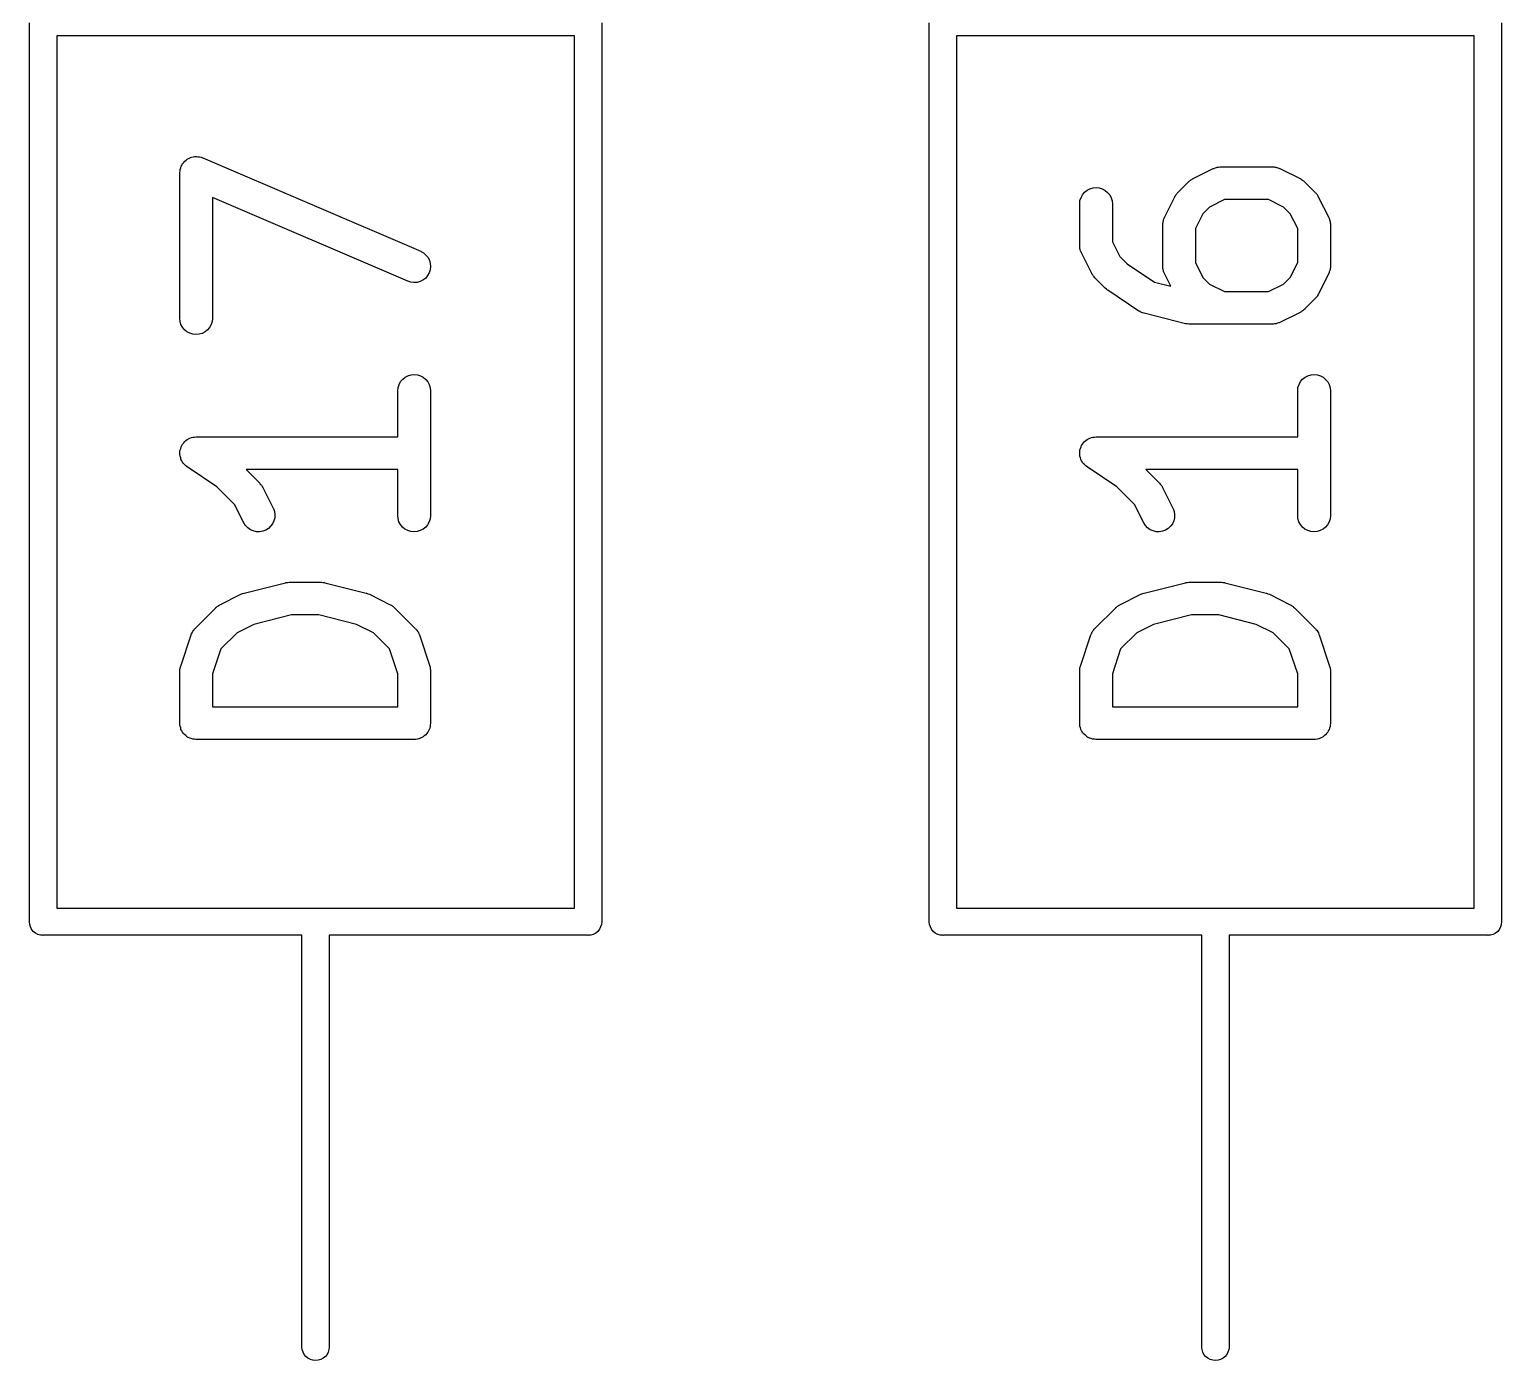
# Model space of a CAD drawing. Extents: x 99 to 194, y -157 to -33.
# Drawn here: x 148.56 to 153.96, y -59.36 to -54.48 of the extents above; entities that cross this region are included whole.
import ezdxf

# ---------------------------------------------------------------- set-up
doc = ezdxf.new("R2010")
doc.units = 0
doc.layers.add('BLACK', color=7, linetype='CONTINUOUS')

msp = doc.modelspace()

# ---------------------------------------------------------------- linework, layer by layer
at = {"layer": 'BLACK', "linetype": 'CONTINUOUS'}
for p, q in [((148.556, -57.7505), (148.556, -54.4554)), ((148.656, -54.503), (148.656, -57.703)), ((150.556, -54.503), (148.656, -54.503)), ((150.556, -57.703), (150.556, -54.503)), ((150.656, -54.4554), (150.656, -57.7506)), ((151.858, -57.7505), (151.858, -54.4554)), ((151.958, -54.503), (151.958, -57.703)), ((153.858, -54.503), (151.958, -54.503)), ((153.858, -57.703), (153.858, -54.503)), ((153.958, -54.4554), (153.958, -57.7506)), ((149.109, -54.9925), (149.111, -54.9871)), ((149.111, -54.9871), (149.113, -54.9817)), ((149.113, -54.9814), (149.116, -54.9764)), ((149.113, -54.9816), (149.113, -54.9814)), ((149.113, -54.9817), (149.113, -54.9816)), ((149.116, -54.9764), (149.118, -54.9715)), ((149.118, -54.9715), (149.119, -54.9713)), ((149.119, -54.9711), (149.122, -54.9668)), ((149.119, -54.9713), (149.119, -54.9711)), ((149.122, -54.9668), (149.126, -54.9625)), ((149.126, -54.9622), (149.131, -54.9587)), ((149.126, -54.9624), (149.126, -54.9622)), ((149.126, -54.9625), (149.126, -54.9624)), ((149.131, -54.9587), (149.135, -54.9552)), ((149.135, -54.9549), (149.14, -54.9524)), ((149.135, -54.9551), (149.135, -54.9549)), ((149.135, -54.9552), (149.135, -54.9551)), ((149.14, -54.9524), (149.145, -54.9497)), ((149.145, -54.9497), (149.146, -54.9497)), ((149.146, -54.9496), (149.151, -54.948)), ((149.146, -54.9497), (149.146, -54.9496)), ((149.151, -54.948), (149.157, -54.9464)), ((149.157, -54.9464), (149.163, -54.9459)), ((149.157, -54.9464), (149.157, -54.9464)), ((149.157, -54.9464), (149.157, -54.9464)), ((149.163, -54.9459), (149.168, -54.9454)), ((149.168, -54.9454), (149.169, -54.9454)), ((149.169, -54.9454), (149.169, -54.9454)), ((149.169, -54.9454), (149.174, -54.946)), ((149.174, -54.946), (149.18, -54.9466)), ((149.18, -54.9466), (149.18, -54.9467)), ((149.18, -54.9467), (149.18, -54.9467)), ((149.18, -54.9467), (149.186, -54.9484)), ((149.186, -54.9484), (149.191, -54.9501)), ((149.191, -54.9501), (149.191, -54.9502)), ((149.191, -54.9502), (149.192, -54.9502)), ((149.192, -54.9502), (149.992, -55.2931)), ((152.824, -55.0279), (152.9, -54.9898)), ((152.9, -54.9898), (152.901, -54.9894)), ((152.901, -54.9894), (152.903, -54.9888)), ((152.903, -54.9888), (152.904, -54.988)), ((152.904, -54.988), (152.908, -54.9868)), ((152.908, -54.9868), (152.912, -54.9854)), ((152.912, -54.9854), (152.914, -54.9851)), ((152.914, -54.9851), (152.915, -54.9846)), ((152.915, -54.9846), (152.919, -54.9842)), ((152.919, -54.9842), (152.924, -54.9836)), ((152.924, -54.9836), (152.925, -54.9836)), ((152.925, -54.9836), (152.927, -54.9835)), ((152.927, -54.9835), (153.118, -54.9835)), ((153.118, -54.9835), (153.12, -54.9837)), ((153.118, -54.9835), (153.118, -54.9835)), ((153.12, -54.9837), (153.122, -54.9836)), ((153.122, -54.9836), (153.126, -54.9843)), ((153.126, -54.9843), (153.13, -54.9848)), ((153.13, -54.9848), (153.132, -54.9853)), ((153.132, -54.9853), (153.133, -54.9856)), ((153.133, -54.9856), (153.137, -54.9871)), ((153.137, -54.9871), (153.141, -54.9883)), ((153.141, -54.9883), (153.143, -54.9892)), ((153.143, -54.9892), (153.144, -54.9898)), ((153.144, -54.9898), (153.221, -55.0279)), ((149.108, -55.0041), (149.109, -54.9986)), ((149.108, -55.0043), (149.108, -55.0041)), ((149.108, -55.0045), (149.108, -55.0043)), ((149.108, -55.0054), (149.108, -55.0045)), ((149.108, -55.5387), (149.108, -55.0054)), ((149.109, -54.9927), (149.109, -54.9925)), ((149.109, -54.9929), (149.109, -54.9927)), ((149.109, -54.9986), (149.109, -54.9929)), ((152.77, -55.0772), (152.808, -55.0391)), ((152.808, -55.0391), (152.809, -55.0386)), ((152.809, -55.0386), (152.812, -55.0364)), ((152.812, -55.0364), (152.814, -55.0341)), ((152.814, -55.0341), (152.816, -55.0328)), ((152.816, -55.0328), (152.818, -55.0312)), ((152.818, -55.0312), (152.821, -55.0297)), ((152.821, -55.0297), (152.824, -55.0279)), ((153.221, -55.0279), (153.221, -55.0283)), ((153.221, -55.0283), (153.224, -55.0301)), ((153.224, -55.0301), (153.227, -55.0317)), ((153.227, -55.0317), (153.229, -55.0333)), ((153.229, -55.0333), (153.231, -55.0347)), ((153.231, -55.0347), (153.234, -55.037)), ((153.234, -55.037), (153.236, -55.0391)), ((153.236, -55.0391), (153.274, -55.0772)), ((149.944, -55.4034), (149.228, -55.0964)), ((149.228, -55.0964), (149.228, -55.5387)), ((152.411, -55.1072), (152.415, -55.096)), ((152.415, -55.096), (152.42, -55.0858)), ((152.42, -55.0858), (152.428, -55.0768)), ((152.428, -55.0768), (152.437, -55.0695)), ((152.437, -55.0695), (152.447, -55.064)), ((152.447, -55.064), (152.459, -55.0607)), ((152.459, -55.0607), (152.47, -55.0597)), ((152.47, -55.0597), (152.482, -55.0609)), ((152.482, -55.0609), (152.493, -55.0644)), ((152.493, -55.0644), (152.503, -55.0699)), ((152.503, -55.0699), (152.512, -55.0774)), ((152.512, -55.0774), (152.52, -55.0865)), ((152.52, -55.0865), (152.525, -55.0968)), ((152.525, -55.0968), (152.529, -55.108)), ((152.721, -55.169), (152.759, -55.0928)), ((152.759, -55.0921), (152.761, -55.0893)), ((152.759, -55.0928), (152.759, -55.0921)), ((152.761, -55.0893), (152.763, -55.0863)), ((152.763, -55.0863), (152.764, -55.0844)), ((152.764, -55.0844), (152.766, -55.0823)), ((152.766, -55.0823), (152.768, -55.0798)), ((152.768, -55.0798), (152.77, -55.0772)), ((153.274, -55.0772), (153.275, -55.0778)), ((153.275, -55.0778), (153.277, -55.0805)), ((153.277, -55.0805), (153.279, -55.0829)), ((153.279, -55.0829), (153.281, -55.085)), ((153.281, -55.085), (153.282, -55.087)), ((153.282, -55.087), (153.284, -55.09)), ((153.284, -55.09), (153.285, -55.0928)), ((153.285, -55.0928), (153.324, -55.169)), ((152.41, -55.1188), (152.411, -55.1072)), ((152.41, -55.1197), (152.41, -55.1188)), ((152.41, -55.272), (152.41, -55.1197)), ((152.529, -55.108), (152.53, -55.1197)), ((152.53, -55.1197), (152.53, -55.2579)), ((152.886, -55.1309), (152.862, -55.1552)), ((152.941, -55.1035), (152.886, -55.1309)), ((153.103, -55.1035), (152.941, -55.1035)), ((153.158, -55.1309), (153.103, -55.1035)), ((153.182, -55.1552), (153.158, -55.1309)), ((152.715, -55.1915), (152.716, -55.1875)), ((152.715, -55.1933), (152.715, -55.1915)), ((152.715, -55.195), (152.715, -55.1933)), ((152.715, -55.1959), (152.715, -55.195)), ((152.715, -55.3482), (152.715, -55.1959)), ((152.716, -55.1834), (152.717, -55.1817)), ((152.716, -55.1875), (152.716, -55.1834)), ((152.717, -55.18), (152.718, -55.1761)), ((152.717, -55.1817), (152.717, -55.18)), ((152.718, -55.1761), (152.72, -55.1722)), ((152.72, -55.1707), (152.721, -55.169)), ((152.72, -55.1722), (152.72, -55.1707)), ((152.862, -55.1552), (152.835, -55.21)), ((153.21, -55.21), (153.182, -55.1552)), ((153.324, -55.169), (153.324, -55.1698)), ((153.324, -55.1698), (153.325, -55.1714)), ((153.325, -55.1714), (153.325, -55.173)), ((153.325, -55.173), (153.327, -55.1769)), ((153.327, -55.1769), (153.328, -55.1808)), ((153.328, -55.1808), (153.328, -55.1825)), ((153.328, -55.1825), (153.329, -55.1842)), ((153.329, -55.1842), (153.329, -55.1883)), ((153.329, -55.1883), (153.33, -55.1923)), ((153.33, -55.1923), (153.33, -55.1941)), ((153.33, -55.1941), (153.33, -55.1959)), ((153.33, -55.1959), (153.33, -55.3482)), ((152.53, -55.2579), (152.557, -55.3127)), ((152.835, -55.21), (152.835, -55.3341)), ((153.21, -55.3341), (153.21, -55.21)), ((149.992, -55.2931), (149.992, -55.2934)), ((149.992, -55.2934), (150.002, -55.2992)), ((150.002, -55.2992), (150.011, -55.3069)), ((150.011, -55.3069), (150.019, -55.3161)), ((150.019, -55.3161), (150.024, -55.3265)), ((152.41, -55.2738), (152.41, -55.272)), ((152.41, -55.2756), (152.41, -55.2738)), ((152.411, -55.2796), (152.41, -55.2756)), ((152.411, -55.2837), (152.411, -55.2796)), ((152.412, -55.2854), (152.411, -55.2837)), ((152.412, -55.2871), (152.412, -55.2854)), ((152.413, -55.291), (152.412, -55.2871)), ((152.414, -55.2949), (152.413, -55.291)), ((152.415, -55.2965), (152.414, -55.2949)), ((152.416, -55.2981), (152.415, -55.2965)), ((152.416, -55.2989), (152.416, -55.2981)), ((152.454, -55.3751), (152.416, -55.2989)), ((152.557, -55.3127), (152.584, -55.3397)), ((150.027, -55.3611), (150.023, -55.3723)), ((150.024, -55.3265), (150.027, -55.3378)), ((150.027, -55.3378), (150.028, -55.3495)), ((150.028, -55.3495), (150.027, -55.3611)), ((152.584, -55.3397), (152.685, -55.4068)), ((152.715, -55.35), (152.715, -55.3482)), ((152.715, -55.3518), (152.715, -55.35)), ((152.715, -55.3558), (152.715, -55.3518)), ((152.716, -55.3599), (152.715, -55.3558)), ((152.716, -55.3616), (152.716, -55.3599)), ((152.717, -55.3633), (152.716, -55.3616)), ((152.718, -55.3672), (152.717, -55.3633)), ((152.719, -55.3711), (152.718, -55.3672)), ((152.835, -55.3341), (152.862, -55.3889)), ((153.182, -55.3889), (153.21, -55.3341)), ((153.326, -55.368), (153.325, -55.3719)), ((153.328, -55.3641), (153.326, -55.368)), ((153.329, -55.3607), (153.328, -55.3624)), ((153.328, -55.3624), (153.328, -55.3641)), ((153.33, -55.3526), (153.329, -55.3566)), ((153.329, -55.3566), (153.329, -55.3607)), ((153.33, -55.3482), (153.33, -55.3491)), ((153.33, -55.3491), (153.33, -55.3508)), ((153.33, -55.3508), (153.33, -55.3526)), ((149.955, -55.4069), (149.944, -55.4034)), ((149.967, -55.4082), (149.955, -55.4069)), ((149.979, -55.4073), (149.967, -55.4082)), ((149.99, -55.404), (149.979, -55.4073)), ((150, -55.3987), (149.99, -55.404)), ((150.01, -55.3914), (150, -55.3987)), ((150.017, -55.3825), (150.01, -55.3914)), ((150.023, -55.3723), (150.017, -55.3825)), ((152.456, -55.3779), (152.454, -55.3751)), ((152.458, -55.3809), (152.456, -55.3779)), ((152.459, -55.3829), (152.458, -55.3809)), ((152.461, -55.385), (152.459, -55.3829)), ((152.463, -55.3874), (152.461, -55.385)), ((152.465, -55.3901), (152.463, -55.3874)), ((152.466, -55.3907), (152.465, -55.3901)), ((152.504, -55.4288), (152.466, -55.3907)), ((152.685, -55.4068), (152.744, -55.4217)), ((152.72, -55.3727), (152.719, -55.3711)), ((152.721, -55.3743), (152.72, -55.3727)), ((152.721, -55.3751), (152.721, -55.3743)), ((152.744, -55.4217), (152.721, -55.3751)), ((152.862, -55.3889), (152.886, -55.4132)), ((152.886, -55.4132), (152.941, -55.4406)), ((153.103, -55.4406), (153.158, -55.4132)), ((153.158, -55.4132), (153.182, -55.3889)), ((153.324, -55.3751), (153.285, -55.4513)), ((153.325, -55.3719), (153.324, -55.3734)), ((153.324, -55.3734), (153.324, -55.3751)), ((152.508, -55.4322), (152.504, -55.4288)), ((152.512, -55.4358), (152.508, -55.4322)), ((152.513, -55.4363), (152.512, -55.4358)), ((152.627, -55.5124), (152.513, -55.4363)), ((152.941, -55.4406), (153.103, -55.4406)), ((153.274, -55.4669), (153.236, -55.5049)), ((153.276, -55.4643), (153.274, -55.4669)), ((153.279, -55.4618), (153.276, -55.4643)), ((153.28, -55.4597), (153.279, -55.4618)), ((153.282, -55.4578), (153.28, -55.4597)), ((153.283, -55.4548), (153.282, -55.4578)), ((153.285, -55.452), (153.283, -55.4548)), ((153.285, -55.4513), (153.285, -55.452)), ((152.631, -55.5143), (152.627, -55.5124)), ((152.634, -55.5164), (152.631, -55.5143)), ((152.636, -55.5171), (152.634, -55.5164)), ((152.637, -55.518), (152.636, -55.5171)), ((152.641, -55.5191), (152.637, -55.518)), ((152.645, -55.5205), (152.641, -55.5191)), ((152.646, -55.5207), (152.645, -55.5205)), ((152.798, -55.5588), (152.646, -55.5207)), ((153.221, -55.5162), (153.144, -55.5543)), ((153.223, -55.5144), (153.221, -55.5162)), ((153.226, -55.5128), (153.223, -55.5144)), ((153.228, -55.5113), (153.226, -55.5128)), ((153.23, -55.51), (153.228, -55.5113)), ((153.233, -55.5076), (153.23, -55.51)), ((153.236, -55.5055), (153.233, -55.5076)), ((153.236, -55.5049), (153.236, -55.5055)), ((149.109, -55.5504), (149.108, -55.5387)), ((149.112, -55.5616), (149.109, -55.5504)), ((149.118, -55.5719), (149.112, -55.5616)), ((149.125, -55.581), (149.118, -55.5719)), ((149.134, -55.5885), (149.125, -55.581)), ((149.21, -55.5816), (149.201, -55.5889)), ((149.217, -55.5726), (149.21, -55.5816)), ((149.223, -55.5624), (149.217, -55.5726)), ((149.227, -55.5512), (149.223, -55.5624)), ((149.228, -55.5396), (149.227, -55.5512)), ((149.228, -55.5387), (149.228, -55.5396)), ((152.799, -55.559), (152.798, -55.5588)), ((152.8, -55.5593), (152.799, -55.559)), ((152.805, -55.5598), (152.8, -55.5593)), ((152.81, -55.5605), (152.805, -55.5598)), ((152.811, -55.5605), (152.81, -55.5605)), ((152.812, -55.5606), (152.811, -55.5605)), ((152.813, -55.5606), (152.812, -55.5606)), ((153.118, -55.5606), (152.813, -55.5606)), ((153.119, -55.5604), (153.118, -55.5606)), ((153.121, -55.5605), (153.119, -55.5604)), ((153.125, -55.5599), (153.121, -55.5605)), ((153.129, -55.5595), (153.125, -55.5599)), ((153.131, -55.559), (153.129, -55.5595)), ((153.133, -55.5587), (153.131, -55.559)), ((153.136, -55.5573), (153.133, -55.5587)), ((153.14, -55.5561), (153.136, -55.5573)), ((153.142, -55.5553), (153.14, -55.5561)), ((153.144, -55.5547), (153.142, -55.5553)), ((153.144, -55.5543), (153.144, -55.5547)), ((149.145, -55.594), (149.134, -55.5885)), ((149.156, -55.5975), (149.145, -55.594)), ((149.167, -55.5987), (149.156, -55.5975)), ((149.179, -55.5977), (149.167, -55.5987)), ((149.19, -55.5943), (149.179, -55.5977)), ((149.201, -55.5889), (149.19, -55.5943)), ((149.945, -55.7497), (149.957, -55.7464)), ((149.957, -55.7464), (149.968, -55.7454)), ((149.968, -55.7454), (149.98, -55.7466)), ((149.98, -55.7466), (149.991, -55.7501)), ((153.247, -55.7497), (153.259, -55.7464)), ((153.259, -55.7464), (153.27, -55.7454)), ((153.27, -55.7454), (153.282, -55.7466)), ((153.282, -55.7466), (153.293, -55.7501)), ((149.908, -55.8045), (149.909, -55.7929)), ((149.909, -55.7929), (149.913, -55.7817)), ((149.913, -55.7817), (149.918, -55.7715)), ((149.918, -55.7715), (149.926, -55.7625)), ((149.926, -55.7625), (149.935, -55.7552)), ((149.935, -55.7552), (149.945, -55.7497)), ((149.991, -55.7501), (150.001, -55.7556)), ((150.001, -55.7556), (150.01, -55.7631)), ((150.01, -55.7631), (150.018, -55.7722)), ((150.018, -55.7722), (150.023, -55.7825)), ((150.023, -55.7825), (150.027, -55.7937)), ((150.027, -55.7937), (150.028, -55.8054)), ((153.21, -55.8045), (153.211, -55.7929)), ((153.211, -55.7929), (153.215, -55.7817)), ((153.215, -55.7817), (153.22, -55.7715)), ((153.22, -55.7715), (153.228, -55.7625)), ((153.228, -55.7625), (153.237, -55.7552)), ((153.237, -55.7552), (153.247, -55.7497)), ((153.293, -55.7501), (153.303, -55.7556)), ((153.303, -55.7556), (153.312, -55.7631)), ((153.312, -55.7631), (153.32, -55.7722)), ((153.32, -55.7722), (153.325, -55.7825)), ((153.325, -55.7825), (153.329, -55.7937)), ((153.329, -55.7937), (153.33, -55.8054)), ((149.908, -55.8054), (149.908, -55.8045)), ((149.908, -55.974), (149.908, -55.8054)), ((150.028, -55.8054), (150.028, -56.2625)), ((153.21, -55.8054), (153.21, -55.8045)), ((153.21, -55.974), (153.21, -55.8054)), ((153.33, -55.8054), (153.33, -56.2625)), ((149.109, -56.0218), (149.111, -56.0168)), ((149.111, -56.0168), (149.113, -56.0107)), ((149.113, -56.0106), (149.115, -56.0056)), ((149.113, -56.0107), (149.113, -56.0106)), ((149.113, -56.0107), (149.113, -56.0107)), ((149.115, -56.0056), (149.118, -56.0004)), ((149.118, -56.0003), (149.122, -55.9956)), ((149.118, -56.0004), (149.118, -56.0003)), ((149.118, -56.0004), (149.118, -56.0004)), ((149.122, -55.9956), (149.126, -55.9914)), ((149.126, -55.9913), (149.13, -55.9875)), ((149.126, -55.9914), (149.126, -55.9913)), ((149.126, -55.9913), (149.126, -55.9913)), ((149.13, -55.9875), (149.135, -55.984)), ((149.135, -55.9839), (149.14, -55.9811)), ((149.135, -55.984), (149.135, -55.9839)), ((149.135, -55.984), (149.135, -55.984)), ((149.14, -55.9811), (149.145, -55.9785)), ((149.145, -55.9784), (149.151, -55.9768)), ((149.145, -55.9785), (149.145, -55.9784)), ((149.145, -55.9785), (149.145, -55.9785)), ((149.151, -55.9768), (149.156, -55.9751)), ((149.156, -55.9751), (149.162, -55.9746)), ((149.156, -55.9751), (149.156, -55.9751)), ((149.156, -55.9751), (149.156, -55.9751)), ((149.162, -55.9746), (149.168, -55.974)), ((149.168, -55.974), (149.908, -55.974)), ((152.411, -56.0218), (152.413, -56.0168)), ((152.413, -56.0168), (152.415, -56.0107)), ((152.415, -56.0106), (152.417, -56.0056)), ((152.415, -56.0107), (152.415, -56.0106)), ((152.415, -56.0107), (152.415, -56.0107)), ((152.417, -56.0056), (152.42, -56.0004)), ((152.42, -56.0003), (152.424, -55.9956)), ((152.42, -56.0004), (152.42, -56.0003)), ((152.42, -56.0004), (152.42, -56.0004)), ((152.424, -55.9956), (152.428, -55.9914)), ((152.428, -55.9913), (152.432, -55.9875)), ((152.428, -55.9914), (152.428, -55.9913)), ((152.428, -55.9913), (152.428, -55.9913)), ((152.432, -55.9875), (152.437, -55.984)), ((152.437, -55.9839), (152.442, -55.9811)), ((152.437, -55.984), (152.437, -55.9839)), ((152.437, -55.984), (152.437, -55.984)), ((152.442, -55.9811), (152.447, -55.9785)), ((152.447, -55.9784), (152.453, -55.9768)), ((152.447, -55.9785), (152.447, -55.9784)), ((152.447, -55.9785), (152.447, -55.9785)), ((152.453, -55.9768), (152.458, -55.9751)), ((152.458, -55.9751), (152.464, -55.9746)), ((152.458, -55.9751), (152.458, -55.9751)), ((152.458, -55.9751), (152.458, -55.9751)), ((152.464, -55.9746), (152.47, -55.974)), ((152.47, -55.974), (153.21, -55.974)), ((149.108, -56.0281), (149.109, -56.0219)), ((149.108, -56.0334), (149.108, -56.0281)), ((149.108, -56.0335), (149.108, -56.0334)), ((149.108, -56.0393), (149.108, -56.0335)), ((149.108, -56.0335), (149.108, -56.0335)), ((149.109, -56.0451), (149.108, -56.0393)), ((149.109, -56.0219), (149.109, -56.0218)), ((149.109, -56.0218), (149.109, -56.0218)), ((149.109, -56.0452), (149.109, -56.0451)), ((149.111, -56.0506), (149.109, -56.0452)), ((149.109, -56.0452), (149.109, -56.0452)), ((149.112, -56.0563), (149.111, -56.0506)), ((149.112, -56.0564), (149.112, -56.0563)), ((149.115, -56.0615), (149.112, -56.0564)), ((149.112, -56.0564), (149.112, -56.0564)), ((149.118, -56.0667), (149.115, -56.0615)), ((149.118, -56.0668), (149.118, -56.0667)), ((149.121, -56.0713), (149.118, -56.0668)), ((149.118, -56.0668), (149.118, -56.0668)), ((149.125, -56.0759), (149.121, -56.0713)), ((152.41, -56.0281), (152.411, -56.0219)), ((152.41, -56.0334), (152.41, -56.0281)), ((152.41, -56.0335), (152.41, -56.0334)), ((152.41, -56.0393), (152.41, -56.0335)), ((152.41, -56.0335), (152.41, -56.0335)), ((152.411, -56.0451), (152.41, -56.0393)), ((152.411, -56.0219), (152.411, -56.0218)), ((152.411, -56.0218), (152.411, -56.0218)), ((152.411, -56.0452), (152.411, -56.0451)), ((152.413, -56.0506), (152.411, -56.0452)), ((152.411, -56.0452), (152.411, -56.0452)), ((152.414, -56.0563), (152.413, -56.0506)), ((152.414, -56.0564), (152.414, -56.0563)), ((152.417, -56.0615), (152.414, -56.0564)), ((152.414, -56.0564), (152.414, -56.0564)), ((152.42, -56.0667), (152.417, -56.0615)), ((152.42, -56.0668), (152.42, -56.0667)), ((152.423, -56.0713), (152.42, -56.0668)), ((152.42, -56.0668), (152.42, -56.0668)), ((152.427, -56.0759), (152.423, -56.0713)), ((149.13, -56.0798), (149.125, -56.0759)), ((149.125, -56.0759), (149.125, -56.0759)), ((149.125, -56.0759), (149.125, -56.0759)), ((149.134, -56.0834), (149.13, -56.0798)), ((149.134, -56.0835), (149.134, -56.0834)), ((149.135, -56.0839), (149.134, -56.0835)), ((149.134, -56.0835), (149.134, -56.0835)), ((149.134, -56.0835), (149.134, -56.0835)), ((149.244, -56.1568), (149.135, -56.0839)), ((149.908, -56.094), (149.351, -56.094)), ((149.351, -56.094), (149.401, -56.1439)), ((149.908, -56.2625), (149.908, -56.094)), ((152.432, -56.0798), (152.427, -56.0759)), ((152.427, -56.0759), (152.427, -56.0759)), ((152.427, -56.0759), (152.427, -56.0759)), ((152.436, -56.0834), (152.432, -56.0798)), ((152.436, -56.0835), (152.436, -56.0834)), ((152.437, -56.0839), (152.436, -56.0835)), ((152.436, -56.0835), (152.436, -56.0835)), ((152.436, -56.0835), (152.436, -56.0835)), ((152.546, -56.1568), (152.437, -56.0839)), ((153.21, -56.094), (152.653, -56.094)), ((152.653, -56.094), (152.703, -56.1439)), ((153.21, -56.2625), (153.21, -56.094)), ((149.309, -56.2219), (149.244, -56.1568)), ((149.401, -56.1439), (149.401, -56.1445)), ((149.401, -56.1445), (149.403, -56.1471)), ((149.403, -56.1471), (149.406, -56.1496)), ((149.406, -56.1496), (149.407, -56.1517)), ((149.407, -56.1517), (149.409, -56.1537)), ((149.409, -56.1537), (149.41, -56.1567)), ((149.41, -56.1567), (149.412, -56.1595)), ((149.412, -56.1595), (149.45, -56.2357)), ((152.611, -56.2219), (152.546, -56.1568)), ((152.703, -56.1439), (152.703, -56.1445)), ((152.703, -56.1445), (152.705, -56.1471)), ((152.705, -56.1471), (152.708, -56.1496)), ((152.708, -56.1496), (152.709, -56.1517)), ((152.709, -56.1517), (152.711, -56.1537)), ((152.711, -56.1537), (152.712, -56.1567)), ((152.712, -56.1567), (152.714, -56.1595)), ((152.714, -56.1595), (152.752, -56.2357)), ((149.343, -56.2894), (149.309, -56.2219)), ((152.645, -56.2894), (152.611, -56.2219)), ((149.453, -56.2821), (149.448, -56.2927)), ((149.45, -56.2357), (149.451, -56.2364)), ((149.451, -56.2364), (149.455, -56.2474)), ((149.456, -56.2707), (149.453, -56.2821)), ((149.455, -56.2474), (149.456, -56.259)), ((149.456, -56.259), (149.456, -56.2707)), ((149.909, -56.2742), (149.908, -56.2625)), ((149.912, -56.2854), (149.909, -56.2742)), ((149.918, -56.2957), (149.912, -56.2854)), ((150.023, -56.2862), (150.017, -56.2964)), ((150.027, -56.275), (150.023, -56.2862)), ((150.028, -56.2634), (150.027, -56.275)), ((150.028, -56.2625), (150.028, -56.2634)), ((152.755, -56.2821), (152.75, -56.2927)), ((152.752, -56.2357), (152.753, -56.2364)), ((152.753, -56.2364), (152.757, -56.2474)), ((152.758, -56.2707), (152.755, -56.2821)), ((152.757, -56.2474), (152.758, -56.259)), ((152.758, -56.259), (152.758, -56.2707)), ((153.211, -56.2742), (153.21, -56.2625)), ((153.214, -56.2854), (153.211, -56.2742)), ((153.22, -56.2957), (153.214, -56.2854)), ((153.325, -56.2862), (153.319, -56.2964)), ((153.329, -56.275), (153.325, -56.2862)), ((153.33, -56.2634), (153.329, -56.275)), ((153.33, -56.2625), (153.33, -56.2634)), ((149.349, -56.2993), (149.343, -56.2894)), ((149.357, -56.3078), (149.349, -56.2993)), ((149.367, -56.3146), (149.357, -56.3078)), ((149.377, -56.3194), (149.367, -56.3146)), ((149.389, -56.322), (149.377, -56.3194)), ((149.4, -56.3224), (149.389, -56.322)), ((149.412, -56.3205), (149.4, -56.3224)), ((149.423, -56.3164), (149.412, -56.3205)), ((149.433, -56.3102), (149.423, -56.3164)), ((149.441, -56.3022), (149.433, -56.3102)), ((149.448, -56.2927), (149.441, -56.3022)), ((149.925, -56.3048), (149.918, -56.2957)), ((149.934, -56.3123), (149.925, -56.3048)), ((149.945, -56.3178), (149.934, -56.3123)), ((149.956, -56.3213), (149.945, -56.3178)), ((149.967, -56.3225), (149.956, -56.3213)), ((149.979, -56.3215), (149.967, -56.3225)), ((149.99, -56.3182), (149.979, -56.3215)), ((150.001, -56.3127), (149.99, -56.3182)), ((150.01, -56.3054), (150.001, -56.3127)), ((150.017, -56.2964), (150.01, -56.3054)), ((152.651, -56.2993), (152.645, -56.2894)), ((152.659, -56.3078), (152.651, -56.2993)), ((152.669, -56.3146), (152.659, -56.3078)), ((152.679, -56.3194), (152.669, -56.3146)), ((152.691, -56.322), (152.679, -56.3194)), ((152.702, -56.3224), (152.691, -56.322)), ((152.714, -56.3205), (152.702, -56.3224)), ((152.725, -56.3164), (152.714, -56.3205)), ((152.735, -56.3102), (152.725, -56.3164)), ((152.743, -56.3022), (152.735, -56.3102)), ((152.75, -56.2927), (152.743, -56.3022)), ((153.227, -56.3048), (153.22, -56.2957)), ((153.236, -56.3123), (153.227, -56.3048)), ((153.247, -56.3178), (153.236, -56.3123)), ((153.258, -56.3213), (153.247, -56.3178)), ((153.269, -56.3225), (153.258, -56.3213)), ((153.281, -56.3215), (153.269, -56.3225)), ((153.292, -56.3182), (153.281, -56.3215)), ((153.303, -56.3127), (153.292, -56.3182)), ((153.312, -56.3054), (153.303, -56.3127)), ((153.319, -56.2964), (153.312, -56.3054)), ((149.255, -56.5898), (149.332, -56.5517)), ((149.332, -56.5513), (149.333, -56.5512)), ((149.332, -56.5517), (149.332, -56.5513)), ((149.333, -56.5511), (149.338, -56.5493)), ((149.333, -56.5512), (149.333, -56.5511)), ((149.338, -56.5493), (149.343, -56.5473)), ((149.343, -56.5473), (149.344, -56.5473)), ((149.344, -56.5472), (149.496, -56.5091)), ((149.344, -56.5473), (149.344, -56.5472)), ((149.496, -56.5091), (149.497, -56.5089)), ((149.497, -56.5089), (149.498, -56.5087)), ((149.498, -56.5087), (149.499, -56.5084)), ((149.499, -56.5084), (149.504, -56.508)), ((149.504, -56.508), (149.509, -56.5073)), ((149.509, -56.5073), (149.51, -56.5074)), ((149.51, -56.5074), (149.511, -56.5073)), ((149.511, -56.5073), (149.625, -56.5073)), ((149.625, -56.5073), (149.626, -56.5073)), ((149.626, -56.5073), (149.627, -56.5074)), ((149.627, -56.5074), (149.628, -56.5074)), ((149.628, -56.5074), (149.633, -56.5081)), ((149.633, -56.5081), (149.638, -56.5086)), ((149.638, -56.5086), (149.639, -56.5089)), ((149.639, -56.5089), (149.64, -56.5091)), ((149.64, -56.5091), (149.792, -56.5472)), ((149.792, -56.5472), (149.793, -56.5474)), ((149.793, -56.5474), (149.793, -56.5475)), ((149.793, -56.5475), (149.793, -56.5475)), ((149.793, -56.5475), (149.798, -56.5495)), ((149.798, -56.5495), (149.804, -56.5515)), ((149.804, -56.5515), (149.804, -56.5516)), ((149.804, -56.5516), (149.804, -56.5517)), ((149.804, -56.5517), (149.88, -56.5898)), ((152.557, -56.5898), (152.634, -56.5517)), ((152.634, -56.5513), (152.635, -56.5512)), ((152.634, -56.5517), (152.634, -56.5513)), ((152.635, -56.5511), (152.64, -56.5493)), ((152.635, -56.5512), (152.635, -56.5511)), ((152.64, -56.5493), (152.645, -56.5473)), ((152.645, -56.5473), (152.646, -56.5473)), ((152.646, -56.5472), (152.798, -56.5091)), ((152.646, -56.5473), (152.646, -56.5472)), ((152.798, -56.5091), (152.799, -56.5089)), ((152.799, -56.5089), (152.8, -56.5087)), ((152.8, -56.5087), (152.801, -56.5084)), ((152.801, -56.5084), (152.806, -56.508)), ((152.806, -56.508), (152.811, -56.5073)), ((152.811, -56.5073), (152.812, -56.5074)), ((152.812, -56.5074), (152.813, -56.5073)), ((152.813, -56.5073), (152.927, -56.5073)), ((152.927, -56.5073), (152.928, -56.5073)), ((152.928, -56.5073), (152.929, -56.5074)), ((152.929, -56.5074), (152.93, -56.5074)), ((152.93, -56.5074), (152.935, -56.5081)), ((152.935, -56.5081), (152.94, -56.5086)), ((152.94, -56.5086), (152.941, -56.5089)), ((152.941, -56.5089), (152.942, -56.5091)), ((152.942, -56.5091), (153.094, -56.5472)), ((153.094, -56.5472), (153.095, -56.5474)), ((153.095, -56.5474), (153.095, -56.5475)), ((153.095, -56.5475), (153.095, -56.5475)), ((153.095, -56.5475), (153.1, -56.5495)), ((153.1, -56.5495), (153.106, -56.5515)), ((153.106, -56.5515), (153.106, -56.5516)), ((153.106, -56.5516), (153.106, -56.5517)), ((153.106, -56.5517), (153.182, -56.5898)), ((149.164, -56.6772), (149.24, -56.6011)), ((149.24, -56.6005), (149.243, -56.5984)), ((149.24, -56.6011), (149.24, -56.6005)), ((149.243, -56.5984), (149.245, -56.596)), ((149.245, -56.596), (149.248, -56.5947)), ((149.248, -56.5947), (149.25, -56.5932)), ((149.25, -56.5932), (149.253, -56.5916)), ((149.253, -56.5916), (149.255, -56.5898)), ((149.88, -56.5898), (149.881, -56.5902)), ((149.881, -56.5902), (149.884, -56.592)), ((149.884, -56.592), (149.887, -56.5936)), ((149.887, -56.5936), (149.889, -56.5952)), ((149.889, -56.5952), (149.891, -56.5966)), ((149.891, -56.5966), (149.893, -56.5989)), ((149.893, -56.5989), (149.896, -56.6011)), ((149.896, -56.6011), (149.972, -56.6772)), ((152.466, -56.6772), (152.542, -56.6011)), ((152.542, -56.6005), (152.545, -56.5984)), ((152.542, -56.6011), (152.542, -56.6005)), ((152.545, -56.5984), (152.547, -56.596)), ((152.547, -56.596), (152.55, -56.5947)), ((152.55, -56.5947), (152.552, -56.5932)), ((152.552, -56.5932), (152.555, -56.5916)), ((152.555, -56.5916), (152.557, -56.5898)), ((153.182, -56.5898), (153.183, -56.5902)), ((153.183, -56.5902), (153.186, -56.592)), ((153.186, -56.592), (153.189, -56.5936)), ((153.189, -56.5936), (153.191, -56.5952)), ((153.191, -56.5952), (153.193, -56.5966)), ((153.193, -56.5966), (153.195, -56.5989)), ((153.195, -56.5989), (153.198, -56.6011)), ((153.198, -56.6011), (153.274, -56.6772)), ((149.379, -56.662), (149.318, -56.6928)), ((149.518, -56.6273), (149.379, -56.662)), ((149.618, -56.6273), (149.518, -56.6273)), ((149.756, -56.662), (149.618, -56.6273)), ((149.818, -56.6928), (149.756, -56.662)), ((152.681, -56.662), (152.62, -56.6928)), ((152.82, -56.6273), (152.681, -56.662)), ((152.92, -56.6273), (152.82, -56.6273)), ((153.058, -56.662), (152.92, -56.6273)), ((153.12, -56.6928), (153.058, -56.662)), ((149.111, -56.815), (149.149, -56.7007)), ((149.149, -56.6999), (149.15, -56.6983)), ((149.149, -56.7007), (149.149, -56.6999)), ((149.15, -56.6983), (149.151, -56.6966)), ((149.151, -56.6966), (149.153, -56.693)), ((149.153, -56.693), (149.154, -56.6893)), ((149.154, -56.6893), (149.155, -56.6878)), ((149.155, -56.6878), (149.156, -56.6863)), ((149.156, -56.6863), (149.159, -56.6831)), ((149.159, -56.6831), (149.161, -56.6798)), ((149.161, -56.6798), (149.162, -56.6786)), ((149.162, -56.6786), (149.164, -56.6772)), ((149.318, -56.6928), (149.258, -56.7521)), ((149.877, -56.7521), (149.818, -56.6928)), ((149.972, -56.6772), (149.973, -56.6778)), ((149.973, -56.6778), (149.974, -56.6792)), ((149.974, -56.6792), (149.975, -56.6804)), ((149.975, -56.6804), (149.978, -56.6838)), ((149.978, -56.6838), (149.98, -56.687)), ((149.98, -56.687), (149.981, -56.6886)), ((149.981, -56.6886), (149.982, -56.69)), ((149.982, -56.69), (149.984, -56.6937)), ((149.984, -56.6937), (149.986, -56.6974)), ((149.986, -56.6974), (149.986, -56.6991)), ((149.986, -56.6991), (149.987, -56.7007)), ((149.987, -56.7007), (150.025, -56.815)), ((152.413, -56.815), (152.451, -56.7007)), ((152.451, -56.6999), (152.452, -56.6983)), ((152.451, -56.7007), (152.451, -56.6999)), ((152.452, -56.6983), (152.453, -56.6966)), ((152.453, -56.6966), (152.455, -56.693)), ((152.455, -56.693), (152.456, -56.6893)), ((152.456, -56.6893), (152.457, -56.6878)), ((152.457, -56.6878), (152.458, -56.6863)), ((152.458, -56.6863), (152.461, -56.6831)), ((152.461, -56.6831), (152.463, -56.6798)), ((152.463, -56.6798), (152.464, -56.6786)), ((152.464, -56.6786), (152.466, -56.6772)), ((152.62, -56.6928), (152.56, -56.7521)), ((153.179, -56.7521), (153.12, -56.6928)), ((153.274, -56.6772), (153.275, -56.6778)), ((153.275, -56.6778), (153.276, -56.6792)), ((153.276, -56.6792), (153.277, -56.6804)), ((153.277, -56.6804), (153.28, -56.6838)), ((153.28, -56.6838), (153.282, -56.687)), ((153.282, -56.687), (153.283, -56.6886)), ((153.283, -56.6886), (153.284, -56.69)), ((153.284, -56.69), (153.286, -56.6937)), ((153.286, -56.6937), (153.288, -56.6974)), ((153.288, -56.6974), (153.288, -56.6991)), ((153.288, -56.6991), (153.289, -56.7007)), ((153.289, -56.7007), (153.327, -56.815)), ((149.258, -56.7521), (149.228, -56.8437)), ((149.908, -56.8437), (149.877, -56.7521)), ((152.56, -56.7521), (152.53, -56.8437)), ((153.21, -56.8437), (153.179, -56.7521)), ((149.108, -56.8264), (149.109, -56.824)), ((149.108, -56.8298), (149.108, -56.8264)), ((149.109, -56.8215), (149.11, -56.8183)), ((149.109, -56.824), (149.109, -56.8215)), ((149.11, -56.8183), (149.111, -56.815)), ((150.025, -56.815), (150.025, -56.8158)), ((150.025, -56.8158), (150.026, -56.8191)), ((150.026, -56.8191), (150.027, -56.8223)), ((150.027, -56.8223), (150.027, -56.8248)), ((150.027, -56.8248), (150.028, -56.8272)), ((150.028, -56.8272), (150.028, -56.8306)), ((152.41, -56.8264), (152.411, -56.824)), ((152.41, -56.8298), (152.41, -56.8264)), ((152.411, -56.8215), (152.412, -56.8183)), ((152.411, -56.824), (152.411, -56.8215)), ((152.412, -56.8183), (152.413, -56.815)), ((153.327, -56.815), (153.327, -56.8158)), ((153.327, -56.8158), (153.328, -56.8191)), ((153.328, -56.8191), (153.329, -56.8223)), ((153.329, -56.8223), (153.329, -56.8248)), ((153.329, -56.8248), (153.33, -56.8272)), ((153.33, -56.8272), (153.33, -56.8306)), ((149.108, -56.8331), (149.108, -56.8298)), ((149.108, -56.834), (149.108, -56.8331)), ((149.108, -57.0244), (149.108, -56.834)), ((149.228, -56.8437), (149.228, -56.9644)), ((149.908, -56.9644), (149.908, -56.8437)), ((150.028, -56.8306), (150.028, -56.834)), ((150.028, -56.834), (150.028, -57.0244)), ((152.41, -56.8331), (152.41, -56.8298)), ((152.41, -56.834), (152.41, -56.8331)), ((152.41, -57.0244), (152.41, -56.834)), ((152.53, -56.8437), (152.53, -56.9644)), ((153.21, -56.9644), (153.21, -56.8437)), ((153.33, -56.8306), (153.33, -56.834)), ((153.33, -56.834), (153.33, -57.0244)), ((149.228, -56.9644), (149.908, -56.9644)), ((152.53, -56.9644), (153.21, -56.9644)), ((149.108, -57.03), (149.108, -57.0244)), ((149.109, -57.0357), (149.108, -57.03)), ((149.109, -57.0359), (149.109, -57.0357)), ((149.109, -57.0361), (149.109, -57.0359)), ((149.111, -57.0415), (149.109, -57.0361)), ((149.112, -57.0469), (149.111, -57.0415)), ((150.025, -57.0423), (150.023, -57.0477)), ((150.027, -57.0369), (150.025, -57.0423)), ((150.028, -57.0253), (150.027, -57.0308)), ((150.027, -57.0308), (150.027, -57.0365)), ((150.027, -57.0365), (150.027, -57.0367)), ((150.027, -57.0367), (150.027, -57.0369)), ((150.028, -57.0244), (150.028, -57.0248)), ((150.028, -57.0248), (150.028, -57.0248)), ((150.028, -57.0248), (150.028, -57.0249)), ((150.028, -57.0249), (150.028, -57.0253)), ((152.41, -57.03), (152.41, -57.0244)), ((152.411, -57.0357), (152.41, -57.03)), ((152.411, -57.0359), (152.411, -57.0357)), ((152.411, -57.0361), (152.411, -57.0359)), ((152.413, -57.0415), (152.411, -57.0361)), ((152.414, -57.0469), (152.413, -57.0415)), ((153.327, -57.0423), (153.325, -57.0477)), ((153.329, -57.0369), (153.327, -57.0423)), ((153.33, -57.0253), (153.329, -57.0308)), ((153.329, -57.0308), (153.329, -57.0365)), ((153.329, -57.0365), (153.329, -57.0367)), ((153.329, -57.0367), (153.329, -57.0369)), ((153.33, -57.0244), (153.33, -57.0248)), ((153.33, -57.0248), (153.33, -57.0248)), ((153.33, -57.0248), (153.33, -57.0249)), ((153.33, -57.0249), (153.33, -57.0253)), ((149.112, -57.0471), (149.112, -57.0469)), ((149.112, -57.0473), (149.112, -57.0471)), ((149.115, -57.0523), (149.112, -57.0473)), ((149.118, -57.0573), (149.115, -57.0523)), ((149.118, -57.0574), (149.118, -57.0573)), ((149.118, -57.0576), (149.118, -57.0574)), ((149.121, -57.062), (149.118, -57.0576)), ((149.125, -57.0664), (149.121, -57.062)), ((149.125, -57.0665), (149.125, -57.0664)), ((149.125, -57.0667), (149.125, -57.0665)), ((149.13, -57.0703), (149.125, -57.0667)), ((149.134, -57.0739), (149.13, -57.0703)), ((149.134, -57.074), (149.134, -57.0739)), ((149.134, -57.0742), (149.134, -57.074)), ((149.139, -57.0769), (149.134, -57.0742)), ((149.144, -57.0796), (149.139, -57.0769)), ((149.145, -57.0797), (149.144, -57.0796)), ((149.144, -57.0796), (149.144, -57.0796)), ((149.15, -57.0814), (149.145, -57.0797)), ((149.155, -57.0831), (149.15, -57.0814)), ((149.156, -57.0831), (149.155, -57.0831)), ((149.156, -57.0832), (149.156, -57.0831)), ((149.162, -57.0838), (149.156, -57.0832)), ((149.167, -57.0844), (149.162, -57.0838)), ((149.168, -57.0844), (149.167, -57.0844)), ((149.167, -57.0844), (149.167, -57.0844)), ((149.167, -57.0844), (149.167, -57.0844)), ((149.968, -57.0844), (149.168, -57.0844)), ((149.168, -57.0844), (149.168, -57.0844)), ((149.973, -57.0839), (149.968, -57.0844)), ((149.979, -57.0834), (149.973, -57.0839)), ((149.98, -57.0833), (149.979, -57.0833)), ((149.979, -57.0833), (149.979, -57.0834)), ((149.985, -57.0816), (149.98, -57.0833)), ((149.99, -57.0801), (149.985, -57.0816)), ((149.991, -57.08), (149.99, -57.0801)), ((149.996, -57.0773), (149.991, -57.0799)), ((149.991, -57.0799), (149.991, -57.08)), ((150.001, -57.0746), (149.996, -57.0773)), ((150.005, -57.0709), (150.001, -57.0744)), ((150.001, -57.0744), (150.001, -57.0745)), ((150.001, -57.0745), (150.001, -57.0746)), ((150.01, -57.0673), (150.005, -57.0709)), ((150.014, -57.0627), (150.01, -57.067)), ((150.01, -57.067), (150.01, -57.0671)), ((150.01, -57.0671), (150.01, -57.0673)), ((150.017, -57.0583), (150.014, -57.0627)), ((150.018, -57.0581), (150.017, -57.0583)), ((150.02, -57.053), (150.018, -57.058)), ((150.018, -57.058), (150.018, -57.0581)), ((150.023, -57.0481), (150.02, -57.053)), ((150.023, -57.0477), (150.023, -57.0479)), ((150.023, -57.0479), (150.023, -57.0481)), ((152.414, -57.0471), (152.414, -57.0469)), ((152.414, -57.0473), (152.414, -57.0471)), ((152.417, -57.0523), (152.414, -57.0473)), ((152.42, -57.0573), (152.417, -57.0523)), ((152.42, -57.0574), (152.42, -57.0573)), ((152.42, -57.0576), (152.42, -57.0574)), ((152.423, -57.062), (152.42, -57.0576)), ((152.427, -57.0664), (152.423, -57.062)), ((152.427, -57.0665), (152.427, -57.0664)), ((152.427, -57.0667), (152.427, -57.0665)), ((152.432, -57.0703), (152.427, -57.0667)), ((152.436, -57.0739), (152.432, -57.0703)), ((152.436, -57.074), (152.436, -57.0739)), ((152.436, -57.0742), (152.436, -57.074)), ((152.441, -57.0769), (152.436, -57.0742)), ((152.446, -57.0796), (152.441, -57.0769)), ((152.447, -57.0797), (152.446, -57.0796)), ((152.446, -57.0796), (152.446, -57.0796)), ((152.452, -57.0814), (152.447, -57.0797)), ((152.457, -57.0831), (152.452, -57.0814)), ((152.458, -57.0831), (152.457, -57.0831)), ((152.458, -57.0832), (152.458, -57.0831)), ((152.464, -57.0838), (152.458, -57.0832)), ((152.469, -57.0844), (152.464, -57.0838)), ((152.47, -57.0844), (152.469, -57.0844)), ((152.469, -57.0844), (152.469, -57.0844)), ((152.469, -57.0844), (152.469, -57.0844)), ((153.27, -57.0844), (152.47, -57.0844)), ((152.47, -57.0844), (152.47, -57.0844)), ((153.275, -57.0839), (153.27, -57.0844)), ((153.281, -57.0834), (153.275, -57.0839)), ((153.282, -57.0833), (153.281, -57.0833)), ((153.281, -57.0833), (153.281, -57.0834)), ((153.287, -57.0816), (153.282, -57.0833)), ((153.292, -57.0801), (153.287, -57.0816)), ((153.293, -57.08), (153.292, -57.0801)), ((153.298, -57.0773), (153.293, -57.0799)), ((153.293, -57.0799), (153.293, -57.08)), ((153.303, -57.0746), (153.298, -57.0773)), ((153.307, -57.0709), (153.303, -57.0744)), ((153.303, -57.0744), (153.303, -57.0745)), ((153.303, -57.0745), (153.303, -57.0746)), ((153.312, -57.0673), (153.307, -57.0709)), ((153.316, -57.0627), (153.312, -57.067)), ((153.312, -57.067), (153.312, -57.0671)), ((153.312, -57.0671), (153.312, -57.0673)), ((153.319, -57.0583), (153.316, -57.0627)), ((153.32, -57.0581), (153.319, -57.0583)), ((153.322, -57.053), (153.32, -57.058)), ((153.32, -57.058), (153.32, -57.0581)), ((153.325, -57.0481), (153.322, -57.053)), ((153.325, -57.0477), (153.325, -57.0479)), ((153.325, -57.0479), (153.325, -57.0481)), ((148.656, -57.703), (149.604, -57.703)), ((149.604, -57.703), (149.606, -57.7028)), ((149.606, -57.7028), (149.608, -57.703)), ((149.608, -57.703), (150.556, -57.703)), ((151.958, -57.703), (152.906, -57.703)), ((152.906, -57.703), (152.908, -57.7028)), ((152.908, -57.7028), (152.91, -57.703)), ((152.91, -57.703), (153.858, -57.703)), ((148.556, -57.753), (148.556, -57.7505)), ((148.557, -57.7628), (148.556, -57.753)), ((148.56, -57.7722), (148.557, -57.7628)), ((148.564, -57.7809), (148.56, -57.7722)), ((148.57, -57.7885), (148.564, -57.7809)), ((148.578, -57.7948), (148.57, -57.7885)), ((148.587, -57.7994), (148.578, -57.7948)), ((148.596, -57.8023), (148.587, -57.7994)), ((150.625, -57.7994), (150.616, -57.8023)), ((150.634, -57.7948), (150.625, -57.7994)), ((150.642, -57.7885), (150.634, -57.7948)), ((150.648, -57.7809), (150.642, -57.7885)), ((150.652, -57.7722), (150.648, -57.7809)), ((150.655, -57.7628), (150.652, -57.7722)), ((150.656, -57.753), (150.655, -57.7628)), ((150.656, -57.7506), (150.656, -57.753)), ((151.858, -57.753), (151.858, -57.7505)), ((151.859, -57.7628), (151.858, -57.753)), ((151.862, -57.7722), (151.859, -57.7628)), ((151.866, -57.7809), (151.862, -57.7722)), ((151.872, -57.7885), (151.866, -57.7809)), ((151.88, -57.7948), (151.872, -57.7885)), ((151.889, -57.7994), (151.88, -57.7948)), ((151.898, -57.8023), (151.889, -57.7994)), ((153.927, -57.7994), (153.918, -57.8023)), ((153.936, -57.7948), (153.927, -57.7994)), ((153.944, -57.7885), (153.936, -57.7948)), ((153.95, -57.7809), (153.944, -57.7885)), ((153.954, -57.7722), (153.95, -57.7809)), ((153.957, -57.7628), (153.954, -57.7722)), ((153.958, -57.753), (153.957, -57.7628)), ((153.958, -57.7506), (153.958, -57.753)), ((148.604, -57.803), (148.596, -57.8023)), ((148.606, -57.8032), (148.604, -57.803)), ((148.608, -57.803), (148.606, -57.8032)), ((149.556, -57.803), (148.608, -57.803)), ((149.556, -59.3154), (149.556, -57.803)), ((150.604, -57.803), (149.656, -57.803)), ((149.656, -57.803), (149.656, -59.3154)), ((150.606, -57.8032), (150.604, -57.803)), ((150.608, -57.803), (150.606, -57.8032)), ((150.616, -57.8023), (150.608, -57.803)), ((151.906, -57.803), (151.898, -57.8023)), ((151.908, -57.8032), (151.906, -57.803)), ((151.91, -57.803), (151.908, -57.8032)), ((152.858, -57.803), (151.91, -57.803)), ((152.858, -59.3154), (152.858, -57.803)), ((153.906, -57.803), (152.958, -57.803)), ((152.958, -57.803), (152.958, -59.3154)), ((153.908, -57.8032), (153.906, -57.803)), ((153.91, -57.803), (153.908, -57.8032)), ((153.918, -57.8023), (153.91, -57.803)), ((149.557, -59.3228), (149.556, -59.3154)), ((149.56, -59.3322), (149.557, -59.3228)), ((149.564, -59.3409), (149.56, -59.3322)), ((149.57, -59.3485), (149.564, -59.3409)), ((149.578, -59.3548), (149.57, -59.3485)), ((149.587, -59.3594), (149.578, -59.3548)), ((149.596, -59.3623), (149.587, -59.3594)), ((149.606, -59.3632), (149.596, -59.3623)), ((149.616, -59.3623), (149.606, -59.3632)), ((149.625, -59.3594), (149.616, -59.3623)), ((149.634, -59.3548), (149.625, -59.3594)), ((149.642, -59.3485), (149.634, -59.3548)), ((149.648, -59.3409), (149.642, -59.3485)), ((149.652, -59.3322), (149.648, -59.3409)), ((149.655, -59.3228), (149.652, -59.3322)), ((149.656, -59.3154), (149.655, -59.3228)), ((152.859, -59.3228), (152.858, -59.3154)), ((152.862, -59.3322), (152.859, -59.3228)), ((152.866, -59.3409), (152.862, -59.3322)), ((152.872, -59.3485), (152.866, -59.3409)), ((152.88, -59.3548), (152.872, -59.3485)), ((152.889, -59.3594), (152.88, -59.3548)), ((152.898, -59.3623), (152.889, -59.3594)), ((152.908, -59.3632), (152.898, -59.3623)), ((152.918, -59.3623), (152.908, -59.3632)), ((152.927, -59.3594), (152.918, -59.3623)), ((152.936, -59.3548), (152.927, -59.3594)), ((152.944, -59.3485), (152.936, -59.3548)), ((152.95, -59.3409), (152.944, -59.3485)), ((152.954, -59.3322), (152.95, -59.3409)), ((152.957, -59.3228), (152.954, -59.3322)), ((152.958, -59.3154), (152.957, -59.3228))]:
    msp.add_line(p, q, dxfattribs=at)

doc.saveas('drawing.dxf')
